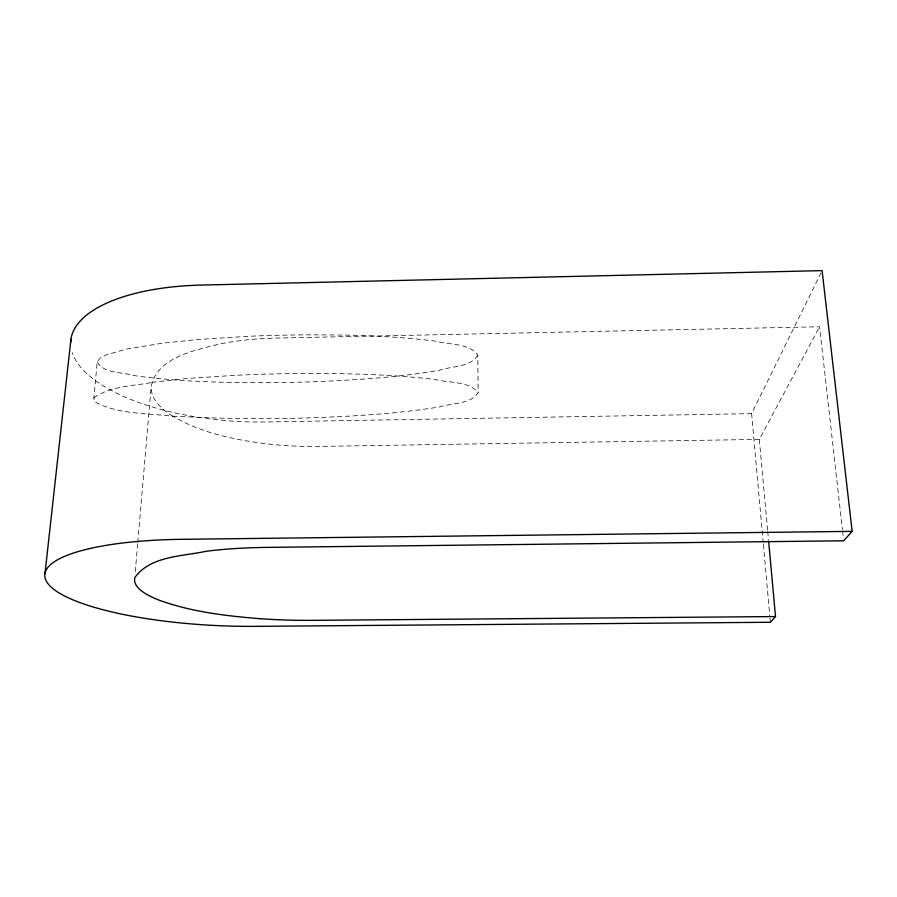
<?xml version="1.0" encoding="UTF-8"?>
<svg xmlns="http://www.w3.org/2000/svg" width="897" height="897" viewBox="0 0 897 897"><rect width="100%" height="100%" fill="white"/><g stroke="black" fill="none" stroke-linecap="round" stroke-linejoin="round"><path stroke-width="0.67" stroke-dasharray="4.49 3.36" d="M172.684 416.253L218.633 418.148L257.17 418.652A4280.047 2346.586 61.7 0 0 305.698 417.968C350.492 416.488 395.409 414.055 439.709 406.902C451.763 402.809 470.757 404.569 478.157 392.651L477.787 355.066C468.873 342.744 449.049 345.031 435.718 341.174C391.44 335.568 346.724 334.659 302.154 334.873A480.758 147.758 1.3 0 0 249.971 336.218L198.349 339.47L161.718 343.293L126.757 349.034L106.407 354.808L100.128 358.06L97.235 361.749L93.893 397.842L94.219 401.531C117.787 414.593 146.547 412.979 172.684 416.253L167.302 412.553A129.706 50.221 3.1 0 1 151.133 387.022C156.605 357.511 193.674 350.783 218.072 344.28A155.338 59.74 2.7 0 1 277.218 338.057L819.578 326.755L842.418 529.667M137.678 543.795L135.111 573.643M137.79 542.45L151.133 387.022M477.787 355.066C470.891 367.4 451.718 365.976 439.754 370.181C399.95 377.144 359.54 379.79 319.22 381.539A4411.659 2350.835 64.6 0 1 271.141 382.671C225.416 382.795 179.512 381.909 134.169 375.608C122.631 371.93 103.514 373.903 97.235 361.749M763.246 542.999L751.619 413.663L820.867 273.137M767.608 530.071L759.311 439.395L819.578 326.755M93.893 397.842C110.398 386.013 132.408 386.203 151.761 382.481M151.784 382.257L188.381 378.399L235.463 375.316A481.756 138.183 1.3 0 1 287.13 373.679C336.667 373.096 386.36 373.724 435.617 379.521C449.083 383.277 468.727 380.765 478.157 392.651M751.619 413.663L265.826 421.96A164.386 67.578 4.3 0 1 72.231 352.633M759.311 439.395L318.917 446.414A160.014 63.25 2.9 0 1 268.495 444.049C235.44 439.99 201.612 433.363 172.695 416.051M842.575 531.058L843.359 538.009M767.731 531.461L768.494 539.837M763.369 544.389L769.873 616.71M769.996 618.1L770.377 622.271"/><path stroke-width="1.35" d="M44.962 573.822L70.93 339.369M768.628 541.227L775.513 616.564L770.377 622.271L255.309 626.353A175.599 42.888 2.6 0 1 48.651 584.519A175.599 42.888 2.6 0 1 182.584 539.31L852.15 531.36L822.101 270.625L201.175 285.078A164.386 67.578 4.3 0 0 70.661 342.744M852.15 531.36L843.673 540.79L266.891 547.394A163.916 40.096 1.8 0 0 206.209 551.263C182.427 556.398 150.651 555.848 135.032 577.32A137.454 33.895 2 0 0 159.498 600.306C191.723 611.945 226.1 615.947 260.063 618.695M775.513 616.564L312.694 620.343A168.972 42.54 1.9 0 1 260.063 618.695"/></g></svg>
